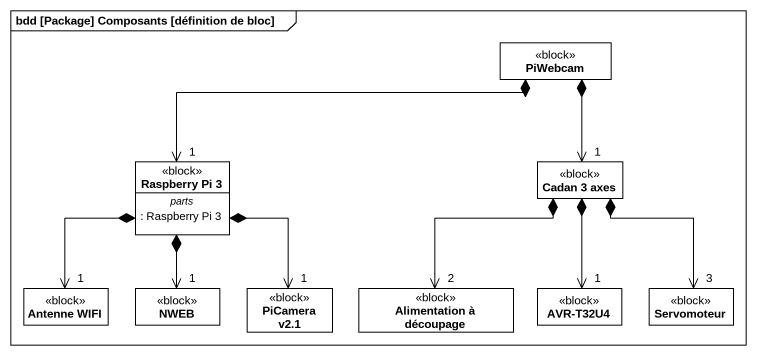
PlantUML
@startuml
mainframe bdd [Package] Composants [définition de bloc]
hide circle
hide empty members
class PiWebcam <<block>>
class "Raspberry Pi 3" as Raspberry_Pi_3 <<block>> {
  -- parts --
  : Raspberry Pi 3
}
class "Cadan 3 axes" as Cadan_3_axes <<block>>
class "Antenne WIFI" as Antenne_WIFI <<block>>
class NWEB <<block>>
class "PiCamera v2.1" as PiCamera_v2_1 <<block>>
class "Alimentation à découpage" as Alimentation_à_découpage <<block>>
class "AVR-T32U4" as AVR_T32U4 <<block>>
class Servomoteur <<block>>
PiWebcam *-left-> "1" Raspberry_Pi_3
PiWebcam *--> "1" Cadan_3_axes
Raspberry_Pi_3 *--> "1" Antenne_WIFI
Raspberry_Pi_3 *--> "1" NWEB
Raspberry_Pi_3 *--> "1" PiCamera_v2_1
Cadan_3_axes *--> "2" Alimentation_à_découpage
Cadan_3_axes *--> "1" AVR_T32U4
Cadan_3_axes *--> "3" Servomoteur
@enduml
